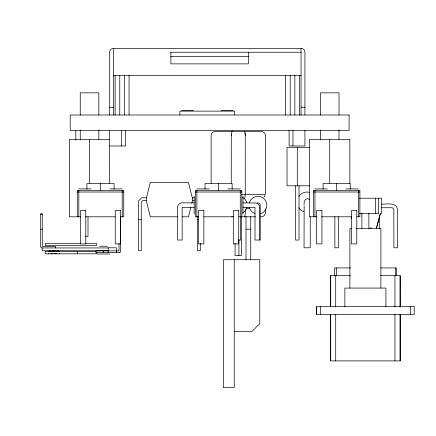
<?xml version="1.0" encoding="UTF-8"?>
<svg xmlns="http://www.w3.org/2000/svg" width="436" height="436" viewBox="0 0 436 436"><rect width="100%" height="100%" fill="white"/><g stroke="black" fill="none" stroke-linecap="round" stroke-linejoin="round"><path stroke-width="0.65" d="M304.039 204.882L304.219 201.312M231.244 135.454L231.276 134.452A3.875 1.003 90 0 1 232.246 131.579M231.276 134.452L231.244 183.502M177.556 216.801L150.327 216.801L146.452 201.307L146.452 197.851L150.327 182.357L188.445 182.357L192.32 197.851L192.32 201.307L191.835 203.241M190.864 207.116L188.445 216.801L182.319 216.801M380.399 213.444L376.562 227.788M380.279 213.569L376.459 228.42M56.484 253.823L56.582 253.409M51.137 253.823L51.295 253.354L51.056 253.823M265.072 195.132L263.933 197.372M109.692 115L109.692 52.129A3.761 3.761 0 0 1 113.567 48.374L301.053 48.374A3.875 3.875 0 0 1 304.922 52.249L304.922 115M170.629 52.249L301.053 52.249M170.629 56.631L248.743 56.631M113.567 75.488L301.053 75.488M109.692 107.251L113.567 107.251M301.053 107.251L304.922 107.251M181.534 110.352L193.524 110.352M221.019 110.352L232.988 110.352M109.676 139.324L69.422 139.324L69.422 216.801L80.715 216.801M109.692 145.989L125.524 145.989L125.524 130.495M309.571 147.461L287.013 147.461L287.013 185.812L309.571 185.812M78.818 188.908L91.217 188.908M109.807 188.908L122.205 188.908M196.887 188.908L209.285 188.908M227.875 188.908L240.274 188.908M314.956 188.908L327.354 188.908M345.944 188.908L358.343 188.908M77.27 192.009L123.753 192.009M195.339 192.009L241.822 192.009M313.408 192.009L359.891 192.009M241.451 194.331L265.377 194.331L265.377 135.454C265.42 133.383 263.573 131.536 261.502 131.579L215.019 131.579C212.948 131.536 211.1 133.383 211.144 135.454L211.144 183.502M146.452 197.851L141.591 197.851L138.49 200.947L138.49 250.733L141.248 250.733L141.248 202.157L142.795 200.609L146.452 200.609M192.32 197.851L194.14 197.851M359.384 198.206L381.663 198.206L381.663 213.7M192.32 200.609L194.145 200.609M194.178 202.854L182.019 202.854C179.637 202.887 177.556 204.975 177.523 207.351L177.523 240.04L182.166 240.04L182.166 207.656M242.983 202.871L256.199 203.013M381.663 204.173C386.65 204.233 396.913 201.95 397.469 209.711L397.469 247.79L393.904 247.79L393.817 209.291L392.847 208.026L391.692 207.732L381.663 207.732M310.23 216.714L310.23 247.79L304.034 247.79L304.137 205.906M242.983 207.482L254.995 207.503L255.011 240.04L260.259 240.04L260.243 206.49M182.319 207.503L194.178 207.503M245.931 208.277L249.855 208.277M359.384 213.7L378.562 213.7L378.562 198.206M40.706 214.261L42.254 214.261M85.347 216.812L115.235 216.801M120.658 216.801L123.753 216.801L123.753 190.456L77.27 190.456L77.27 216.801M198.44 216.801L195.339 216.801L195.339 190.456L241.822 190.456L241.822 216.801M203.863 216.801L233.778 216.801M238.726 216.801L255.578 216.801M260.712 216.801C264.968 217.466 266.396 212.201 265.377 208.942M316.967 216.801L309.587 216.801L309.587 139.324L349.846 139.324L349.846 183.502M321.501 216.801L351.367 216.801M356.795 216.801L359.891 216.801L359.891 190.456L313.408 190.456L313.408 216.801M138.49 219.744L141.248 219.744M197.524 219.744L198.625 219.744M351.46 228.42L349.895 228.42L349.895 288.076M356.359 228.42L380.884 228.42L380.884 288.076M40.706 229.194L42.254 229.194M246.008 229.194L250.733 229.194M85.347 236.492L88.007 236.492L88.007 216.812M238.552 240.04L240.585 240.04L240.563 216.3M80.644 243.293L45.573 243.293L45.573 245.621L96.421 245.621L96.421 243.293L85.679 243.293M99.648 246.209L107.419 246.209M108.33 247.942L41.992 247.942A1.286 1.286 0 0 1 40.706 246.656L40.706 213.7L42.254 213.7L42.254 246.395L55.503 246.395L55.503 247.942M108.221 250.733L42.178 250.733L42.178 247.942M96.138 251.501L45.191 251.501L45.191 253.823L96.797 253.823L96.797 252.079M119.802 252.439L95.789 252.439L95.789 250.885L119.028 250.885L119.028 243.43M97.348 253.986L109.719 253.986M350.593 267.933L334.396 267.933L334.396 275.677M380.753 267.933L396.389 267.933L396.389 275.677M350.593 275.677L330.532 275.677L330.532 306.939M380.753 275.677L400.253 275.677L400.21 306.939M234.23 331.382L252.052 331.382L259.796 323.632L259.796 259.72L223.385 259.72L223.385 387.626L234.23 387.626L234.23 259.72M232.246 216.801L231.985 216.665A3.875 1.003 -90 0 1 231.859 216.507M257.316 203.476L259.022 205.176L259.622 207.351L259.622 240.04M55.241 253.823L54.914 253.354L55.154 253.823M59.274 253.316L59.607 253.823M59.34 253.409L59.519 253.823M351.154 216.381L351.667 218.283M351.323 216.774L351.645 218.06M244.76 198.898A9.183 2.376 -90 0 1 245.005 196.658A12.513 3.237 90 0 0 245.277 194.331L245.245 134.452A3.875 1.003 -90 0 0 245.07 133.094L244.983 132.713A3.875 1.003 -90 0 0 244.274 131.579M245.07 133.094L245.277 135.454M410.325 306.666L410.325 314.416M400.253 314.416L400.253 360.899L330.532 360.899L330.57 314.416M400.068 275.677L400.068 306.939M400.068 314.416L400.068 360.899M395.447 267.933L395.447 275.677M394.951 275.677L394.951 306.939M394.951 314.416L394.951 360.899M385.92 306.666L385.92 288.076L344.86 288.076L344.86 306.666M379.336 216.73L379.336 228.856M375.461 198.206L375.461 213.7M370.9 227.091L370.9 228.42M368.878 213.15L368.878 228.42M361.907 213.15L361.907 228.42M358.343 190.456L358.343 216.801M350.206 189.191L350.206 183.485L323.092 183.485L323.092 189.191M339.012 115.071L339.012 92.841L320.416 92.841L320.416 115.071M339.012 129.895L339.012 139.324M338.434 216.703L338.434 247.79L334.87 247.79L334.87 216.512M336.652 183.485L336.652 190.456M336.461 267.933L336.461 275.677M335.715 275.677L335.715 306.939M335.715 314.416L335.715 360.899M330.701 275.677L330.701 306.939M330.701 314.416L330.701 360.899M329.714 139.324L329.714 183.502M320.46 306.666L320.46 314.416M320.416 129.895L320.416 139.324M316.618 306.666L316.618 314.416M314.956 190.456L314.956 216.801M304.922 130.495L304.922 145.989L289.095 145.989L289.095 130.495M301.053 48.374L301.053 115M299.499 75.166L299.499 115M299.036 185.812L299.036 240.04L295.548 240.04L295.548 185.812M297.292 147.461L297.292 185.812M294.85 75.166L294.85 115M292.965 130.495L292.965 145.989M290.207 75.166L290.207 115M285.558 75.166L285.558 115M250.733 216.321L250.733 259.72M248.367 52.249L248.367 63.869L170.896 63.869L170.896 52.249M246.008 216.321L246.008 259.72M245.277 209.607L245.277 212.926A3.875 1.003 -90 0 1 244.274 216.801M242.983 196.271L242.983 214.087M241.457 216.801L241.457 255.534L235.059 255.534L235.059 243.304M240.274 190.456L240.274 216.801M238.933 239.904L238.933 255.534M234.732 115L234.732 111.126L179.883 111.126L179.883 115M232.137 189.191L232.137 183.485L205.024 183.485L205.024 189.191M218.583 183.485L218.583 190.456M200.282 243.321L200.282 250.733L197.524 250.733L197.524 216.36M196.887 190.456L196.887 216.801M194.178 196.271L194.178 214.087M129.061 75.166L129.061 115M124.413 75.166L124.413 115M122.205 190.456L122.205 216.801M121.649 130.495L121.649 145.989M120.576 216.261L120.576 251.354A1.145 1.145 0 0 1 119.437 252.499M119.764 75.166L119.764 115M116.347 252.439L116.347 247.79L108.177 247.79L108.177 252.439M115.115 75.166L115.115 115M114.069 189.191L114.069 183.485L86.955 183.485L86.955 189.191M113.567 48.374L113.567 115M109.692 130.495L109.676 183.502M103.534 250.885L103.534 252.439M100.514 183.485L100.514 190.456M98.847 115.071L98.847 92.841L80.251 92.841L80.251 115.071M98.847 129.895L98.847 139.324M89.549 139.324L89.549 183.502M80.251 129.895L80.251 139.324M78.818 190.456L78.818 216.801M77.673 251.501L77.673 253.823M75.842 130.506L75.842 140.027M249.332 202.871A8.911 8.911 0 0 1 264.238 198.876A8.911 8.911 0 0 1 260.243 213.782M255.076 213.618A8.911 8.911 0 0 1 249.332 207.482M256.515 203.34A2.322 2.322 0 0 1 260.09 206.059M246.863 207.482A8.911 8.911 0 0 1 242.716 212.893M242.716 197.464A8.911 8.911 0 0 1 246.863 202.871M52.494 253.327A4.158 2.529 -90 0 1 52.751 253.823M48.652 253.823A4.158 2.529 -90 0 1 48.908 253.327M56.909 253.409A3.003 1.831 -90 0 1 57.094 253.823M53.971 253.823A3.003 1.831 -90 0 1 54.157 253.409M51.056 251.501A7.701 4.687 -90 0 1 54.811 251.267M48.652 251.501A7.701 4.687 -90 0 1 50.342 250.755M53.971 251.501A4.676 2.845 -90 0 1 55.258 250.755M56.397 251.501A4.676 2.845 -90 0 1 59.519 251.501M303.897 211.618A10.072 10.072 0 0 1 298.758 207.672M298.758 196.489A10.072 10.072 0 0 1 309.74 192.352M304.611 200.952A3.101 3.096 0 0 1 309.827 199.683M349.083 115L70.18 115L70.18 130.495L349.083 130.495L349.083 115M85.794 210.599L80.371 210.599L80.371 243.915L85.794 243.915L85.794 210.599M120.658 210.599L115.235 210.599L115.235 243.915L120.658 243.915L120.658 210.599M203.863 210.599L198.44 210.599L198.44 243.915L203.863 243.915L203.863 210.599M238.726 210.599L233.304 210.599L233.304 243.915L238.726 243.915L238.726 210.599M321.932 210.599L316.509 210.599L316.509 243.915L321.932 243.915L321.932 210.599M356.795 210.599L351.367 210.599L351.367 243.915L356.795 243.915L356.795 210.599M414.2 306.666L316.585 306.666L316.585 314.416L414.2 314.416L414.2 306.666"/></g></svg>
